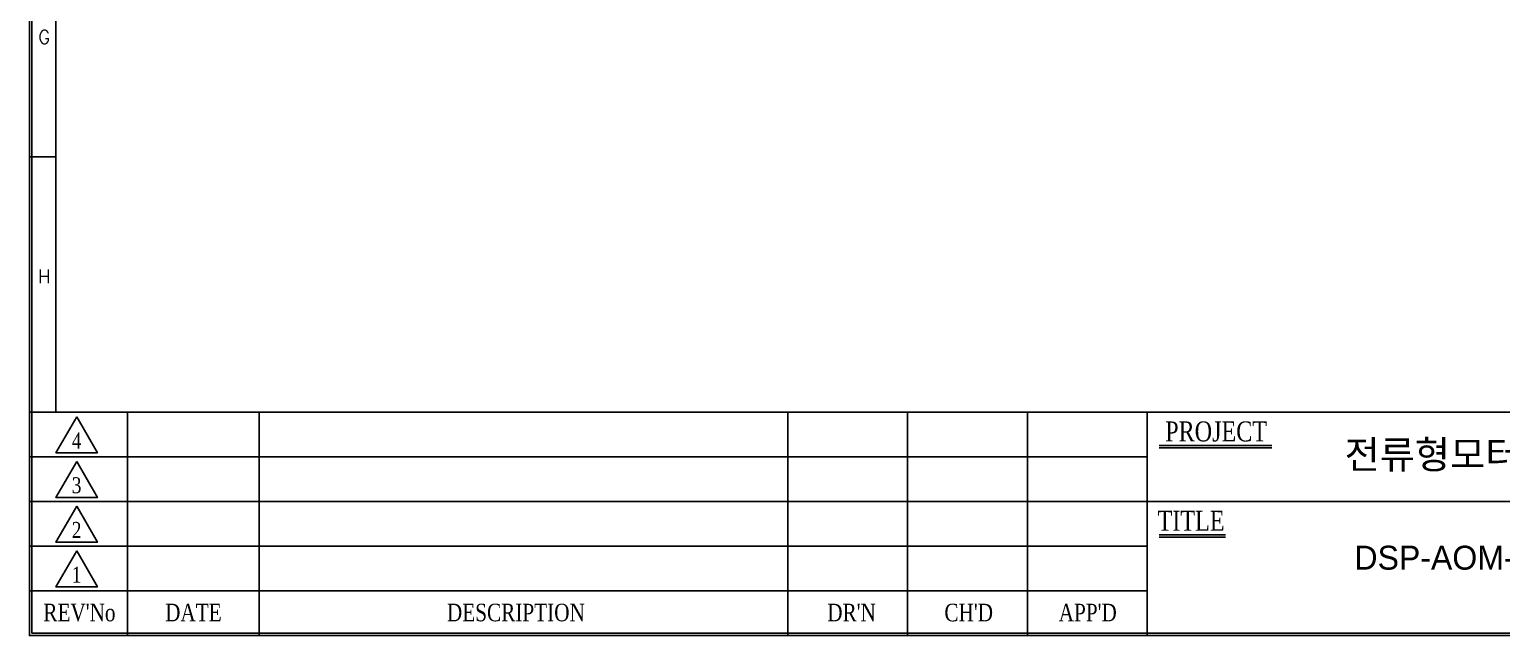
# Model space of a CAD drawing. Header units: millimetres. Extents: x 32 to 871, y 30 to 611.
# Drawn here: x 472.6 to 655.2, y 318.4 to 393.6 of the extents above; entities that cross this region are included whole.
import ezdxf
from ezdxf.enums import TextEntityAlignment as Align

# ---------------------------------------------------------------- set-up
doc = ezdxf.new("R2010")
doc.units = ezdxf.units.MM
for name, color, linetype in [('10', 1, 'Continuous'), ('20', 2, 'Continuous'), ('30', 3, 'Continuous'), ('40', 4, 'Continuous'), ('70', 7, 'Continuous'), ('ASHADE', 7, 'Continuous')]:
    doc.layers.add(name, color=color, linetype=linetype)
doc.styles.add('ghs', font='NGULIM.TTF')
doc.styles.add('SIMPLEX', font='SIMPLEX')
doc.styles.add('SS', font='batang.ttc', dxfattribs={"width": 0.8})

msp = doc.modelspace()

# ---------------------------------------------------------------- linework, layer by layer
at = {"layer": '10', "color": 7}
for p, q in [((612.72, 341.691), (626.688, 341.691)), ((612.72, 330.603), (620.973, 330.603))]:
    msp.add_line(p, q, dxfattribs=at)
for points in [[(478.5, 345.516), (475.928, 341.061), (481.072, 341.061)], [(478.5, 339.972), (475.928, 335.517), (481.072, 335.517)], [(478.5, 334.428), (475.928, 329.973), (481.072, 329.973)], [(478.5, 328.884), (475.928, 324.429), (481.072, 324.429)]]:
    msp.add_lwpolyline(points, close=True, dxfattribs=at)
at = {"layer": '20', "color": 7}
msp.add_line((475.903, 346.114), (475.903, 582.427), dxfattribs=at)
at = {"layer": '30', "color": 7}
msp.add_line((472.636, 377.794), (475.903, 377.794), dxfattribs=at)
at = {"layer": '40', "color": 7}
for p, q in [((484.779, 346.114), (484.779, 318.394)), ((501.114, 346.114), (501.114, 318.394)), ((566.686, 346.114), (566.686, 318.394)), ((581.536, 346.114), (581.536, 318.394)), ((596.386, 346.114), (596.386, 318.394)), ((611.236, 346.114), (611.236, 318.394)), ((611.236, 340.57), (472.636, 340.57)), ((611.236, 335.026), (472.636, 335.026)), ((700.336, 335.026), (611.236, 335.026)), ((611.236, 329.482), (472.636, 329.482)), ((611.236, 323.938), (472.636, 323.938))]:
    msp.add_line(p, q, dxfattribs=at)
at = {"layer": '70', "color": 7}
for p, q in [((472.636, 346.114), (848.836, 346.114)), ((612.72, 341.988), (626.688, 341.988)), ((612.72, 330.9), (620.973, 330.9))]:
    msp.add_line(p, q, dxfattribs=at)
for points in [[(848.836, 318.394), (472.636, 318.394), (472.636, 585.694), (848.836, 585.694)], [(848.539, 318.691), (472.933, 318.691), (472.933, 585.397), (848.539, 585.397)]]:
    msp.add_lwpolyline(points, close=True, dxfattribs=at)

# ---------------------------------------------------------------- texts
at = {"layer": '30', "color": 7, "style": 'SIMPLEX'}
for s, p in [('G', (474.467, 392.644)), ('H', (474.467, 362.944))]:
    msp.add_text(s, height=1.683, dxfattribs=at).set_placement(p, align=Align.MIDDLE)
at = {"layer": '40', "color": 7, "style": 'SS', "width": 0.8}
for s, height, p in [('4', 1.98, (478.487, 341.594)), ('3', 1.98, (478.487, 336.05)), ('2', 1.98, (478.487, 330.506)), ('1', 1.98, (478.487, 324.962)), ("REV'No", 2.178, (478.833, 320.166)), ('DATE', 2.178, (492.968, 320.166)), ('DESCRIPTION', 2.178, (532.96, 320.166)), ("DR'N", 2.178, (574.585, 320.161)), ("CH'D", 2.178, (589.117, 320.161)), ("APP'D", 2.178, (603.876, 320.161))]:
    msp.add_text(s, height=height, dxfattribs=at).set_placement(p, align=Align.CENTER)
at = {"layer": '70', "color": 7, "style": 'SS', "width": 0.8}
for s, p in [('PROJECT', (619.797, 342.479)), ('TITLE', (616.693, 331.391))]:
    msp.add_text(s, height=2.475, dxfattribs=at).set_placement(p, align=Align.CENTER)
at = {"layer": 'ASHADE', "ltscale": 2, "style": 'ghs'}
for s, height, p in [('전류형모터보호계전기', 3.4749, (635.725, 339.105)), ('DSP-AOM-10Z7 /70Z7', 2.97, (636.953, 326.57))]:
    msp.add_text(s, height=height, dxfattribs=at).set_placement(p)

doc.saveas('drawing.dxf')
